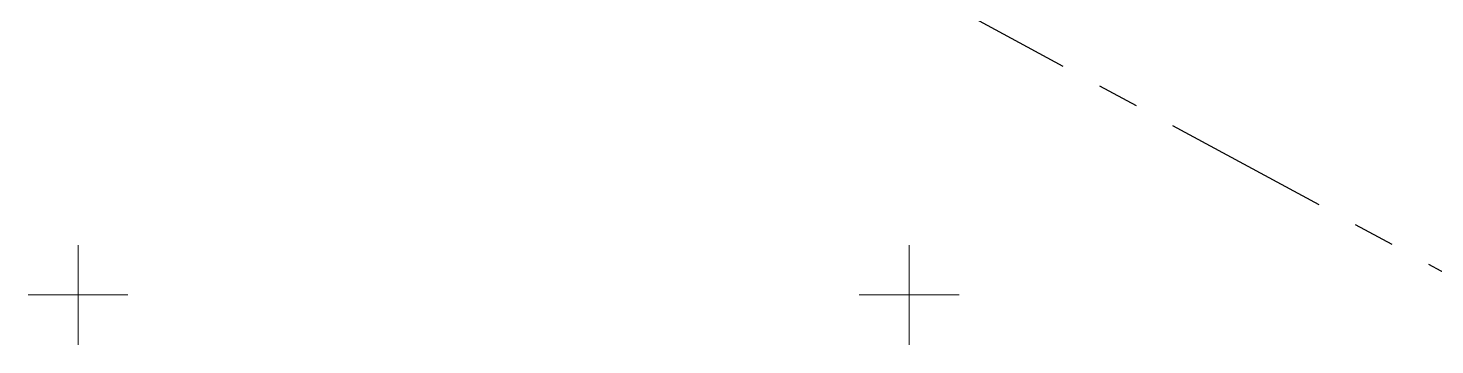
# Model space of a CAD drawing. Extents: x 521064 to 521635, y 174590 to 175241.
# Drawn here: x 521278.8 to 521312.65, y 174698.8 to 174706.42 of the extents above; entities that cross this region are included whole.
import ezdxf

# ---------------------------------------------------------------- set-up
doc = ezdxf.new("R2010")
doc.units = 0
doc.linetypes.add('Centre', pattern=[7, 4, -1, 1, -1])
doc.layers.add('I031G_SURVEY-GRID', color=7, linetype='CONTINUOUS', lineweight=18)
doc.layers.add('I971G_FENCE', color=5, linetype='Centre')

msp = doc.modelspace()

# ---------------------------------------------------------------- linework, layer by layer
at = {"layer": 'I031G_SURVEY-GRID'}
for p, q in [((521280, 174701.2), (521280, 174698.8)), ((521300, 174701.2), (521300, 174698.8)), ((521278.8, 174700), (521281.2, 174700)), ((521298.8, 174700), (521301.2, 174700))]:
    msp.add_line(p, q, dxfattribs=at)
at = {"layer": 'I971G_FENCE'}
msp.add_polyline3d([(521316.019, 174698.831, 11.573), (521295.542, 174709.92, 10.468)], dxfattribs=at)

doc.saveas('drawing.dxf')
